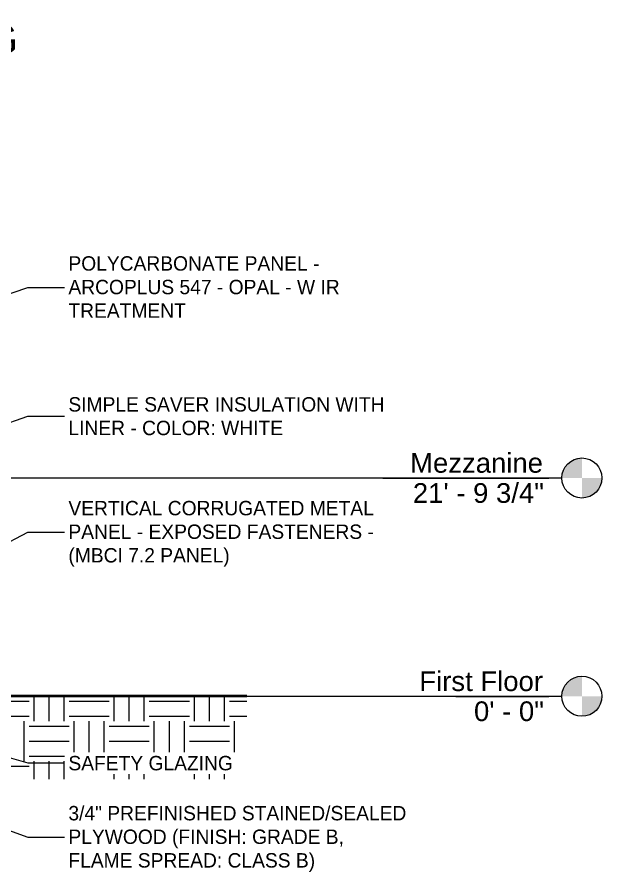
# Model space of a CAD drawing. Header units: inches. Extents: x -23445 to -32, y -314 to 853.
# Drawn here: x -6981 to -6279, y -211 to 814 of the extents above; entities that cross this region are included whole.
import ezdxf

# ---------------------------------------------------------------- set-up
doc = ezdxf.new("R2010")
doc.units = ezdxf.units.IN
doc.header["$MEASUREMENT"] = 0
doc.linetypes.add('Grid Line 1_2_', pattern=[0.875, 0.5, -0.125, 0.125, -0.125])
for name, color, linetype, lineweight in [('A-ANNO-IDEN', 131, 'Continuous', 9), ('A-FLOR-LEVL', 51, 'Continuous', 9), ('C-TOPO', 7, 'Continuous', 9), ('S-GRID-IDEN', 1, 'Continuous', 9)]:
    doc.layers.add(name, color=color, linetype=linetype, lineweight=lineweight)
doc.styles.add('Arial', font='arial.ttf', dxfattribs={"height": 23.60479})
doc.styles.add('Arial_1', font='arial.ttf', dxfattribs={"height": 35.407186})
doc.styles.add('Century Gothic', font='GOTHIC.TTF', dxfattribs={"height": 17.245342})

# ---------------------------------------------------------------- blocks, each defined once
blk = doc.blocks.new('Level - Level Head - Circle-15001-Building Section - North_South looking West _ Fitness Center')
at = {"layer": 'A-FLOR-LEVL'}
h = blk.add_hatch(color=256, dxfattribs=at)
edge = h.paths.add_edge_path(flags=0)
edge.add_line((-20153.1, 0), (-20177.1, 0))
edge.add_arc((-20153.1, 0), 24, 90, 180, ccw=False)
edge.add_line((-20153.1, 24), (-20153.1, 0))
h = blk.add_hatch(color=256, dxfattribs=at)
edge = h.paths.add_edge_path(flags=0)
edge.add_line((-20153.1, -24), (-20153.1, 0))
edge.add_line((-20153.1, 0), (-20129.1, 0))
edge.add_arc((-20153.1, 0), 24, 270, 360, ccw=False)
blk.add_circle((-20153.1, 0), 24, dxfattribs=at)

msp = doc.modelspace()

# ---------------------------------------------------------------- hatches: boundary and pattern name
at = {"layer": 'C-TOPO'}
h = msp.add_hatch(dxfattribs=at)
h.set_pattern_fill('FP_42', color=256, style=0, pattern_type=2)
h.set_pattern_definition([(0, (-21606.15, 72.08), (48, 48), [48, -48]), (0, (-21606.15, 90.08), (48, 48), [48, -48]), (0, (-21606.15, 108.08), (48, 48), [48, -48]), (90, (-21600.15, 114.08), (-48, 48), [48, -48]), (90, (-21582.15, 114.08), (-48, 48), [48, -48]), (90, (-21564.15, 114.08), (-48, 48), [48, -48])])
h.paths.add_polyline_path([(-6807.3, -99.6), (-6705.1, -99.6), (-6705.1, 0), (-7272.3, 0), (-7272.3, -36), (-7269.3, -36), (-7269.3, -48), (-7275, -48), (-7275, -99.6), (-6810.3, -99.6)], flags=0)

# ---------------------------------------------------------------- linework, layer by layer
at = {"layer": 'A-ANNO-IDEN', "color": 153}
for p, q in [((-7334.8, 366.9), (-6968, 490.1)), ((-6968, 490.1), (-6919.2, 490.1)), ((-7341.3, 207.5), (-6968, 335.7)), ((-6968, 335.7), (-6919.2, 335.7)), ((-7125.8, 114.1), (-6968, 196.7)), ((-6968, 196.7), (-6919.2, 196.7)), ((-7636.3, 75.6), (-6968, -169.2)), ((-7316.7, 21.9), (-6968, -80)), ((-6968, -80), (-6919.2, -80)), ((-6968, -169.2), (-6919.2, -169.2))]:
    msp.add_line(p, q, dxfattribs=at)
at = {"layer": 'C-TOPO', "lineweight": 35}
for p, q in [((-6965.7, 0), (-7066, 0)), ((-6810.3, 0), (-6965.7, 0)), ((-6793, 0), (-6810.3, 0)), ((-6705.1, 0), (-6793, 0))]:
    msp.add_line(p, q, dxfattribs=at)
at = {"layer": 'C-TOPO'}
for p, q in [((-6965.7, 0), (-7066, 0)), ((-6810.3, 0), (-6965.7, 0)), ((-6810.3, 0), (-6793, 0)), ((-6705.1, 0), (-6793, 0))]:
    msp.add_line(p, q, dxfattribs=at)

# ---------------------------------------------------------------- block references
at = {"layer": 'A-FLOR-LEVL'}
for p in [(13850, 261.7), (13850, 0)]:
    msp.add_blockref('Level - Level Head - Circle-15001-Building Section - North_South looking West _ Fitness Center', p, dxfattribs=at)

# ---------------------------------------------------------------- texts
at = {"layer": 'A-FLOR-LEVL', "attachment_point": 3, "line_spacing_factor": 0.938532, "style": 'Arial', "bg_fill": 3, "box_fill_scale": 1.25, "bg_fill_color": 0, "bg_fill_transparency": 0}
for s, insert, char_height, width in [('Mezzanine', (-6349.8, 291.6), 23.6, 189.792), ('First Floor', (-6349.8, 29.8), 23.605, 176.256)]:
    msp.add_mtext(s, dxfattribs=dict(at, insert=insert, char_height=char_height, width=width))
at = {"layer": 'S-GRID-IDEN', "insert": (-7041.6, 805.5), "char_height": 35.41, "width": 147.312, "attachment_point": 2, "line_spacing_factor": 0.938532, "style": 'Arial_1', "bg_fill": 3, "box_fill_scale": 1.25, "bg_fill_color": 0, "bg_fill_transparency": 0}
msp.add_mtext('3-9.G', dxfattribs=at)

# ---------------------------------------------------------------- next in the draw order: texts
at = {"layer": 'A-ANNO-IDEN', "char_height": 17.245, "attachment_point": 1, "line_spacing_factor": 0.984117, "style": 'Century Gothic', "bg_fill": 3, "box_fill_scale": 1.25, "bg_fill_color": 0, "bg_fill_transparency": 0}
for s, insert, width in [('POLYCARBONATE PANEL -\\PARCOPLUS 547 - OPAL - W IR\\PTREATMENT', (-6919.2, 527.6), 387.936), ('SIMPLE SAVER INSULATION WITH\\PLINER - COLOR: WHITE', (-6919.2, 358.6), 426.6), ('SAFETY GLAZING', (-6919.2, -71.6), 225.504), ('3/4" PREFINISHED STAINED/SEALED\\PPLYWOOD (FINISH: GRADE B,\\PFLAME SPREAD: CLASS B)', (-6919.2, -131.6), 458.136)]:
    msp.add_mtext(s, dxfattribs=dict(at, insert=insert, width=width))
at = {"layer": 'A-FLOR-LEVL', "attachment_point": 3, "line_spacing_factor": 0.938532, "style": 'Arial', "bg_fill": 3, "box_fill_scale": 1.25, "bg_fill_color": 0, "bg_fill_transparency": 0}
for s, insert, char_height, width in [('21\' - 9 3/4"', (-6348.6, 255.5), 23.605, 187.488), ('0\' - 0"', (-6348.6, -6.2), 23.6, 99.936)]:
    msp.add_mtext(s, dxfattribs=dict(at, insert=insert, char_height=char_height, width=width))

# ---------------------------------------------------------------- next in the draw order: linework, layer by layer
at = {"layer": 'A-FLOR-LEVL', "linetype": 'Grid Line 1_2_'}
for p, q in [((-9377.4, 261.7), (-6327.1, 261.7)), ((-9377.4, 0), (-6327.1, 0))]:
    msp.add_line(p, q, dxfattribs=at)

# ---------------------------------------------------------------- next in the draw order: texts
at = {"layer": 'A-ANNO-IDEN', "insert": (-6919.2, 234.2), "char_height": 17.245, "width": 425.736, "attachment_point": 1, "line_spacing_factor": 0.984117, "style": 'Century Gothic', "bg_fill": 3, "box_fill_scale": 1.25, "bg_fill_color": 0, "bg_fill_transparency": 0}
msp.add_mtext('VERTICAL CORRUGATED METAL\\PPANEL - EXPOSED FASTENERS -\\P(MBCI 7.2 PANEL)', dxfattribs=at)

doc.saveas('drawing.dxf')
